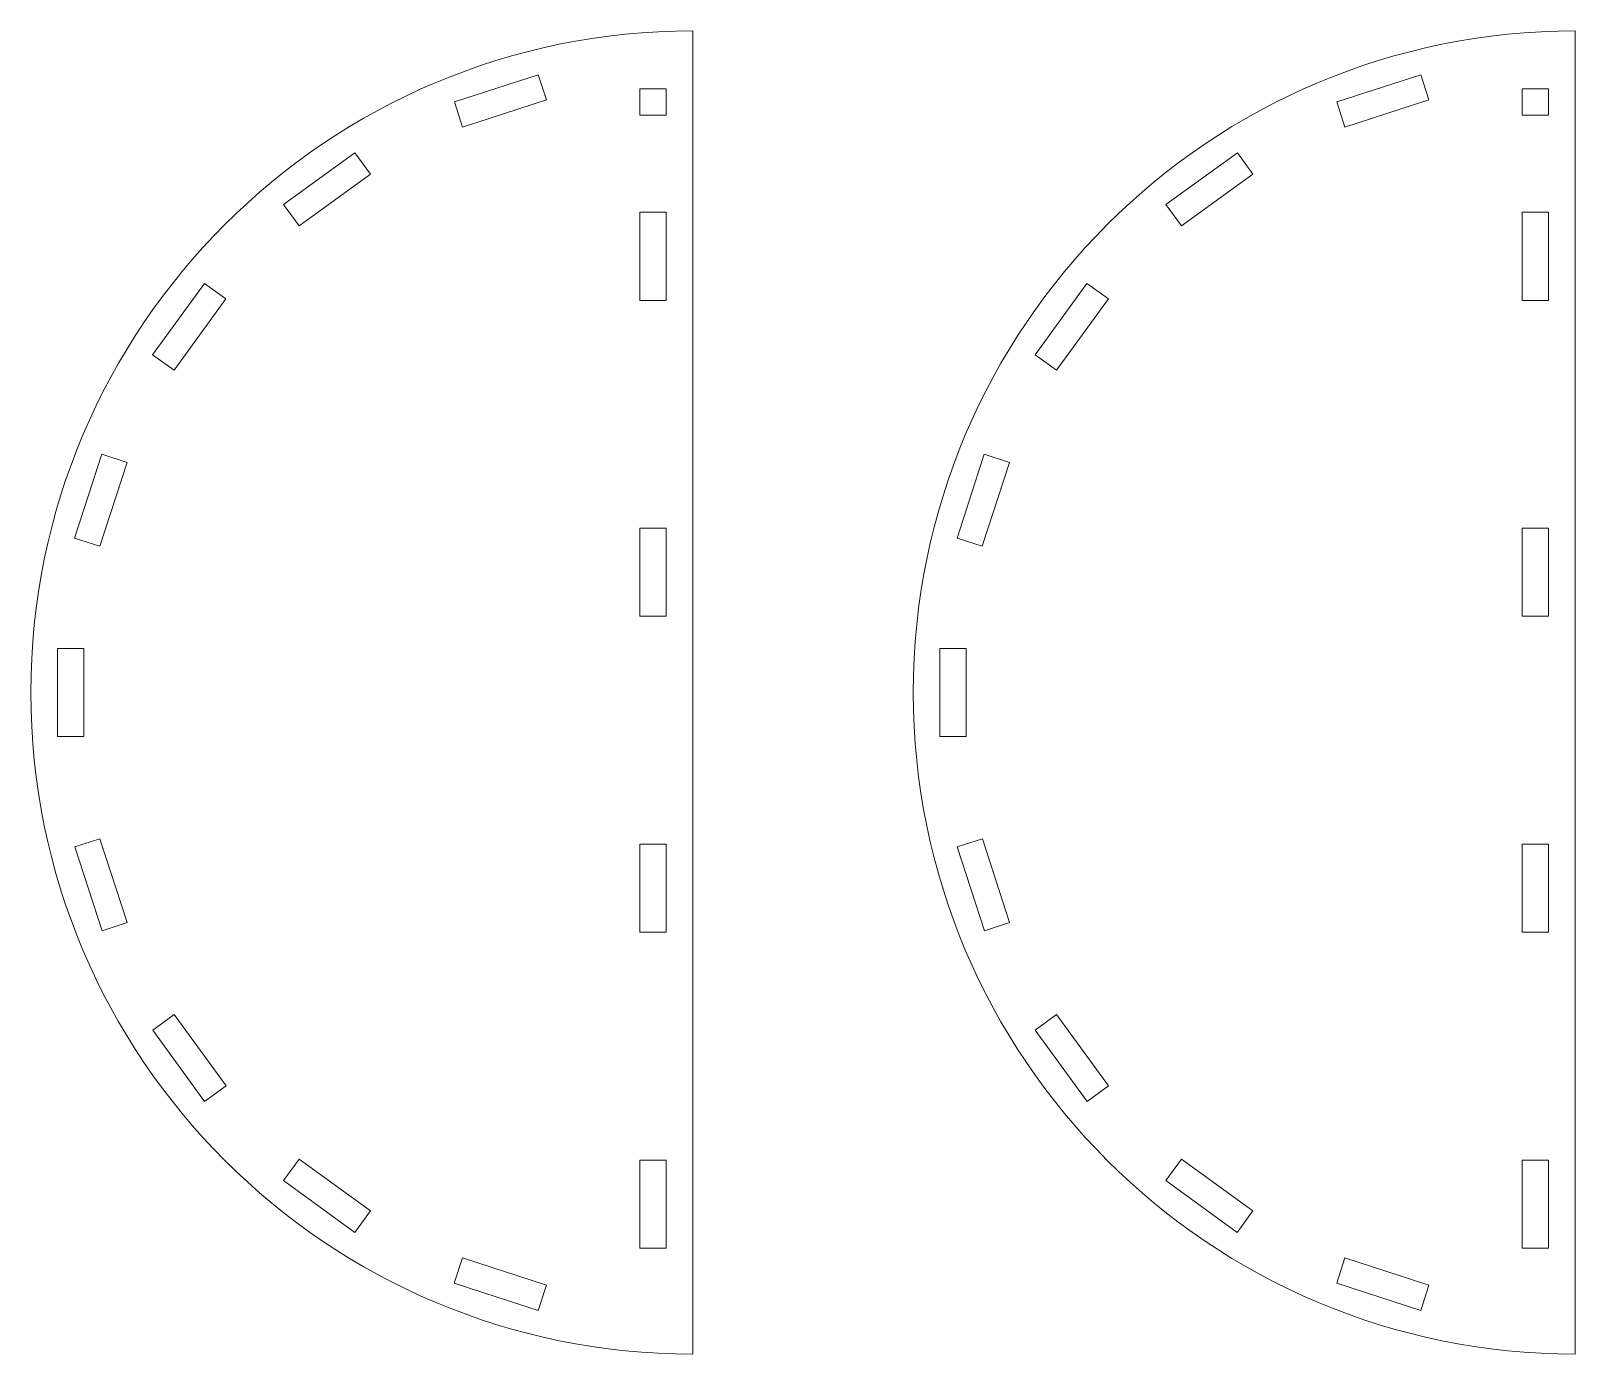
# Model space of a CAD drawing. Header units: millimetres. Extents: x -271 to 347, y -302 to 286.
# Drawn here: x -162.5 to 12.5, y -58.5 to 91.5 of the extents above; entities that cross this region are included whole.
import ezdxf

# ---------------------------------------------------------------- set-up
doc = ezdxf.new("R2010")
doc.units = ezdxf.units.MM
doc.header["$MEASUREMENT"] = 0
doc.layers.add('layer 1', color=7, linetype='Continuous')

msp = doc.modelspace()

# ---------------------------------------------------------------- linework, layer by layer
at = {"layer": 'layer 1', "color": 250, "lineweight": 20}
for points, knots in [([(-87.5146, 91.5013), (-87.5146, 91.5013), (-87.5146, -58.4987), (-87.5146, -58.4987), (-87.5146, -58.4987), (-128.9359, -58.4987), (-162.5146, -24.92), (-162.5146, 16.5013), (-162.5146, 16.5013), (-162.5146, 57.9226), (-128.9359, 91.5013), (-87.5146, 91.5013)], [0, 0, 0, 0, 0.25, 0.25, 0.25, 0.25, 0.5, 0.5, 0.5, 0.5, 1, 1, 1, 1]), ([(12.4899, 91.5013), (12.4899, 91.5013), (12.4899, -58.4987), (12.4899, -58.4987), (12.4899, -58.4987), (-28.9314, -58.4987), (-62.5101, -24.92), (-62.5101, 16.5013), (-62.5101, 16.5013), (-62.5101, 57.9226), (-28.9314, 91.5013), (12.4899, 91.5013)], [0, 0, 0, 0, 0.25, 0.25, 0.25, 0.25, 0.5, 0.5, 0.5, 0.5, 1, 1, 1, 1]), ([(-105.011, 86.5297), (-105.011, 86.5297), (-104.0839, 83.6765), (-104.0839, 83.6765), (-104.0839, 83.6765), (-104.0839, 83.6765), (-113.5944, 80.5863), (-113.5944, 80.5863), (-113.5944, 80.5863), (-113.5944, 80.5863), (-114.5215, 83.4395), (-114.5215, 83.4395), (-114.5215, 83.4395), (-114.5215, 83.4395), (-105.011, 86.5297), (-105.011, 86.5297)], [0, 0, 0, 0, 0.2, 0.2, 0.2, 0.2, 0.4, 0.4, 0.4, 0.4, 0.6, 0.6, 0.6, 0.6, 1, 1, 1, 1]), ([(-5.0065, 86.5297), (-5.0065, 86.5297), (-4.0794, 83.6765), (-4.0794, 83.6765), (-4.0794, 83.6765), (-4.0794, 83.6765), (-13.5899, 80.5863), (-13.5899, 80.5863), (-13.5899, 80.5863), (-13.5899, 80.5863), (-14.517, 83.4395), (-14.517, 83.4395), (-14.517, 83.4395), (-14.517, 83.4395), (-5.0065, 86.5297), (-5.0065, 86.5297)], [0, 0, 0, 0, 0.2, 0.2, 0.2, 0.2, 0.4, 0.4, 0.4, 0.4, 0.6, 0.6, 0.6, 0.6, 1, 1, 1, 1]), ([(-93.5146, 84.9363), (-93.5146, 84.9363), (-90.5146, 84.9363), (-90.5146, 84.9363), (-90.5146, 84.9363), (-90.5146, 84.9363), (-90.5146, 81.9363), (-90.5146, 81.9363), (-90.5146, 81.9363), (-90.5146, 81.9363), (-93.5146, 81.9363), (-93.5146, 81.9363), (-93.5146, 81.9363), (-93.5146, 81.9363), (-93.5146, 84.9363), (-93.5146, 84.9363)], [0, 0, 0, 0, 0.2, 0.2, 0.2, 0.2, 0.4, 0.4, 0.4, 0.4, 0.6, 0.6, 0.6, 0.6, 1, 1, 1, 1]), ([(6.4899, 84.9363), (6.4899, 84.9363), (9.4899, 84.9363), (9.4899, 84.9363), (9.4899, 84.9363), (9.4899, 84.9363), (9.4899, 81.9363), (9.4899, 81.9363), (9.4899, 81.9363), (9.4899, 81.9363), (6.4899, 81.9363), (6.4899, 81.9363), (6.4899, 81.9363), (6.4899, 81.9363), (6.4899, 84.9363), (6.4899, 84.9363)], [0, 0, 0, 0, 0.2, 0.2, 0.2, 0.2, 0.4, 0.4, 0.4, 0.4, 0.6, 0.6, 0.6, 0.6, 1, 1, 1, 1]), ([(-125.7898, 77.6891), (-125.7898, 77.6891), (-124.0265, 75.2621), (-124.0265, 75.2621), (-124.0265, 75.2621), (-124.0265, 75.2621), (-132.1166, 69.3843), (-132.1166, 69.3843), (-132.1166, 69.3843), (-132.1166, 69.3843), (-133.8799, 71.8113), (-133.8799, 71.8113), (-133.8799, 71.8113), (-133.8799, 71.8113), (-125.7898, 77.6891), (-125.7898, 77.6891)], [0, 0, 0, 0, 0.2, 0.2, 0.2, 0.2, 0.4, 0.4, 0.4, 0.4, 0.6, 0.6, 0.6, 0.6, 1, 1, 1, 1]), ([(-25.7853, 77.6891), (-25.7853, 77.6891), (-24.022, 75.2621), (-24.022, 75.2621), (-24.022, 75.2621), (-24.022, 75.2621), (-32.1121, 69.3843), (-32.1121, 69.3843), (-32.1121, 69.3843), (-32.1121, 69.3843), (-33.8754, 71.8113), (-33.8754, 71.8113), (-33.8754, 71.8113), (-33.8754, 71.8113), (-25.7853, 77.6891), (-25.7853, 77.6891)], [0, 0, 0, 0, 0.2, 0.2, 0.2, 0.2, 0.4, 0.4, 0.4, 0.4, 0.6, 0.6, 0.6, 0.6, 1, 1, 1, 1]), ([(-93.5146, 70.9559), (-93.5146, 70.9559), (-90.5146, 70.9559), (-90.5146, 70.9559), (-90.5146, 70.9559), (-90.5146, 70.9559), (-90.5146, 60.9559), (-90.5146, 60.9559), (-90.5146, 60.9559), (-90.5146, 60.9559), (-93.5146, 60.9559), (-93.5146, 60.9559), (-93.5146, 60.9559), (-93.5146, 60.9559), (-93.5146, 70.9559), (-93.5146, 70.9559)], [0, 0, 0, 0, 0.2, 0.2, 0.2, 0.2, 0.4, 0.4, 0.4, 0.4, 0.6, 0.6, 0.6, 0.6, 1, 1, 1, 1]), ([(6.4899, 70.9559), (6.4899, 70.9559), (9.4899, 70.9559), (9.4899, 70.9559), (9.4899, 70.9559), (9.4899, 70.9559), (9.4899, 60.9559), (9.4899, 60.9559), (9.4899, 60.9559), (9.4899, 60.9559), (6.4899, 60.9559), (6.4899, 60.9559), (6.4899, 60.9559), (6.4899, 60.9559), (6.4899, 70.9559), (6.4899, 70.9559)], [0, 0, 0, 0, 0.2, 0.2, 0.2, 0.2, 0.4, 0.4, 0.4, 0.4, 0.6, 0.6, 0.6, 0.6, 1, 1, 1, 1]), ([(-142.8382, 62.8766), (-142.8382, 62.8766), (-140.4112, 61.1133), (-140.4112, 61.1133), (-140.4112, 61.1133), (-140.4112, 61.1133), (-146.289, 53.0232), (-146.289, 53.0232), (-146.289, 53.0232), (-146.289, 53.0232), (-148.716, 54.7865), (-148.716, 54.7865), (-148.716, 54.7865), (-148.716, 54.7865), (-142.8382, 62.8766), (-142.8382, 62.8766)], [0, 0, 0, 0, 0.2, 0.2, 0.2, 0.2, 0.4, 0.4, 0.4, 0.4, 0.6, 0.6, 0.6, 0.6, 1, 1, 1, 1]), ([(-42.8337, 62.8766), (-42.8337, 62.8766), (-40.4067, 61.1133), (-40.4067, 61.1133), (-40.4067, 61.1133), (-40.4067, 61.1133), (-46.2845, 53.0232), (-46.2845, 53.0232), (-46.2845, 53.0232), (-46.2845, 53.0232), (-48.7115, 54.7865), (-48.7115, 54.7865), (-48.7115, 54.7865), (-48.7115, 54.7865), (-42.8337, 62.8766), (-42.8337, 62.8766)], [0, 0, 0, 0, 0.2, 0.2, 0.2, 0.2, 0.4, 0.4, 0.4, 0.4, 0.6, 0.6, 0.6, 0.6, 1, 1, 1, 1]), ([(-154.4688, 43.5133), (-154.4688, 43.5133), (-151.6156, 42.5862), (-151.6156, 42.5862), (-151.6156, 42.5862), (-151.6156, 42.5862), (-154.7058, 33.0757), (-154.7058, 33.0757), (-154.7058, 33.0757), (-154.7058, 33.0757), (-157.559, 34.0028), (-157.559, 34.0028), (-157.559, 34.0028), (-157.559, 34.0028), (-154.4688, 43.5133), (-154.4688, 43.5133)], [0, 0, 0, 0, 0.2, 0.2, 0.2, 0.2, 0.4, 0.4, 0.4, 0.4, 0.6, 0.6, 0.6, 0.6, 1, 1, 1, 1]), ([(-54.4643, 43.5133), (-54.4643, 43.5133), (-51.6111, 42.5862), (-51.6111, 42.5862), (-51.6111, 42.5862), (-51.6111, 42.5862), (-54.7013, 33.0757), (-54.7013, 33.0757), (-54.7013, 33.0757), (-54.7013, 33.0757), (-57.5545, 34.0028), (-57.5545, 34.0028), (-57.5545, 34.0028), (-57.5545, 34.0028), (-54.4643, 43.5133), (-54.4643, 43.5133)], [0, 0, 0, 0, 0.2, 0.2, 0.2, 0.2, 0.4, 0.4, 0.4, 0.4, 0.6, 0.6, 0.6, 0.6, 1, 1, 1, 1]), ([(-93.5146, 35.1373), (-93.5146, 35.1373), (-90.5146, 35.1373), (-90.5146, 35.1373), (-90.5146, 35.1373), (-90.5146, 35.1373), (-90.5146, 25.1373), (-90.5146, 25.1373), (-90.5146, 25.1373), (-90.5146, 25.1373), (-93.5146, 25.1373), (-93.5146, 25.1373), (-93.5146, 25.1373), (-93.5146, 25.1373), (-93.5146, 35.1373), (-93.5146, 35.1373)], [0, 0, 0, 0, 0.2, 0.2, 0.2, 0.2, 0.4, 0.4, 0.4, 0.4, 0.6, 0.6, 0.6, 0.6, 1, 1, 1, 1]), ([(6.4899, 35.1373), (6.4899, 35.1373), (9.4899, 35.1373), (9.4899, 35.1373), (9.4899, 35.1373), (9.4899, 35.1373), (9.4899, 25.1373), (9.4899, 25.1373), (9.4899, 25.1373), (9.4899, 25.1373), (6.4899, 25.1373), (6.4899, 25.1373), (6.4899, 25.1373), (6.4899, 25.1373), (6.4899, 35.1373), (6.4899, 35.1373)], [0, 0, 0, 0, 0.2, 0.2, 0.2, 0.2, 0.4, 0.4, 0.4, 0.4, 0.6, 0.6, 0.6, 0.6, 1, 1, 1, 1]), ([(-159.5146, 21.5013), (-159.5146, 21.5013), (-156.5146, 21.5013), (-156.5146, 21.5013), (-156.5146, 21.5013), (-156.5146, 21.5013), (-156.5146, 11.5013), (-156.5146, 11.5013), (-156.5146, 11.5013), (-156.5146, 11.5013), (-159.5146, 11.5013), (-159.5146, 11.5013), (-159.5146, 11.5013), (-159.5146, 11.5013), (-159.5146, 21.5013), (-159.5146, 21.5013)], [0, 0, 0, 0, 0.2, 0.2, 0.2, 0.2, 0.4, 0.4, 0.4, 0.4, 0.6, 0.6, 0.6, 0.6, 1, 1, 1, 1]), ([(-59.5101, 21.5013), (-59.5101, 21.5013), (-56.5101, 21.5013), (-56.5101, 21.5013), (-56.5101, 21.5013), (-56.5101, 21.5013), (-56.5101, 11.5013), (-56.5101, 11.5013), (-56.5101, 11.5013), (-56.5101, 11.5013), (-59.5101, 11.5013), (-59.5101, 11.5013), (-59.5101, 11.5013), (-59.5101, 11.5013), (-59.5101, 21.5013), (-59.5101, 21.5013)], [0, 0, 0, 0, 0.2, 0.2, 0.2, 0.2, 0.4, 0.4, 0.4, 0.4, 0.6, 0.6, 0.6, 0.6, 1, 1, 1, 1]), ([(-157.543, -0.9951), (-157.543, -0.9951), (-154.6898, -0.068), (-154.6898, -0.068), (-154.6898, -0.068), (-154.6898, -0.068), (-151.5996, -9.5785), (-151.5996, -9.5785), (-151.5996, -9.5785), (-151.5996, -9.5785), (-154.4528, -10.5056), (-154.4528, -10.5056), (-154.4528, -10.5056), (-154.4528, -10.5056), (-157.543, -0.9951), (-157.543, -0.9951)], [0, 0, 0, 0, 0.2, 0.2, 0.2, 0.2, 0.4, 0.4, 0.4, 0.4, 0.6, 0.6, 0.6, 0.6, 1, 1, 1, 1]), ([(-93.5146, -0.6813), (-93.5146, -0.6813), (-90.5146, -0.6813), (-90.5146, -0.6813), (-90.5146, -0.6813), (-90.5146, -0.6813), (-90.5146, -10.6813), (-90.5146, -10.6813), (-90.5146, -10.6813), (-90.5146, -10.6813), (-93.5146, -10.6813), (-93.5146, -10.6813), (-93.5146, -10.6813), (-93.5146, -10.6813), (-93.5146, -0.6813), (-93.5146, -0.6813)], [0, 0, 0, 0, 0.2, 0.2, 0.2, 0.2, 0.4, 0.4, 0.4, 0.4, 0.6, 0.6, 0.6, 0.6, 1, 1, 1, 1]), ([(-57.5385, -0.9951), (-57.5385, -0.9951), (-54.6853, -0.068), (-54.6853, -0.068), (-54.6853, -0.068), (-54.6853, -0.068), (-51.5951, -9.5785), (-51.5951, -9.5785), (-51.5951, -9.5785), (-51.5951, -9.5785), (-54.4483, -10.5056), (-54.4483, -10.5056), (-54.4483, -10.5056), (-54.4483, -10.5056), (-57.5385, -0.9951), (-57.5385, -0.9951)], [0, 0, 0, 0, 0.2, 0.2, 0.2, 0.2, 0.4, 0.4, 0.4, 0.4, 0.6, 0.6, 0.6, 0.6, 1, 1, 1, 1]), ([(6.4899, -0.6813), (6.4899, -0.6813), (9.4899, -0.6813), (9.4899, -0.6813), (9.4899, -0.6813), (9.4899, -0.6813), (9.4899, -10.6813), (9.4899, -10.6813), (9.4899, -10.6813), (9.4899, -10.6813), (6.4899, -10.6813), (6.4899, -10.6813), (6.4899, -10.6813), (6.4899, -10.6813), (6.4899, -0.6813), (6.4899, -0.6813)], [0, 0, 0, 0, 0.2, 0.2, 0.2, 0.2, 0.4, 0.4, 0.4, 0.4, 0.6, 0.6, 0.6, 0.6, 1, 1, 1, 1]), ([(-148.7024, -21.7739), (-148.7024, -21.7739), (-146.2754, -20.0106), (-146.2754, -20.0106), (-146.2754, -20.0106), (-146.2754, -20.0106), (-140.3976, -28.1007), (-140.3976, -28.1007), (-140.3976, -28.1007), (-140.3976, -28.1007), (-142.8246, -29.864), (-142.8246, -29.864), (-142.8246, -29.864), (-142.8246, -29.864), (-148.7024, -21.7739), (-148.7024, -21.7739)], [0, 0, 0, 0, 0.2, 0.2, 0.2, 0.2, 0.4, 0.4, 0.4, 0.4, 0.6, 0.6, 0.6, 0.6, 1, 1, 1, 1]), ([(-48.6979, -21.7739), (-48.6979, -21.7739), (-46.2709, -20.0106), (-46.2709, -20.0106), (-46.2709, -20.0106), (-46.2709, -20.0106), (-40.3931, -28.1007), (-40.3931, -28.1007), (-40.3931, -28.1007), (-40.3931, -28.1007), (-42.8201, -29.864), (-42.8201, -29.864), (-42.8201, -29.864), (-42.8201, -29.864), (-48.6979, -21.7739), (-48.6979, -21.7739)], [0, 0, 0, 0, 0.2, 0.2, 0.2, 0.2, 0.4, 0.4, 0.4, 0.4, 0.6, 0.6, 0.6, 0.6, 1, 1, 1, 1]), ([(-133.8899, -38.8223), (-133.8899, -38.8223), (-132.1266, -36.3953), (-132.1266, -36.3953), (-132.1266, -36.3953), (-132.1266, -36.3953), (-124.0365, -42.2731), (-124.0365, -42.2731), (-124.0365, -42.2731), (-124.0365, -42.2731), (-125.7998, -44.7001), (-125.7998, -44.7001), (-125.7998, -44.7001), (-125.7998, -44.7001), (-133.8899, -38.8223), (-133.8899, -38.8223)], [0, 0, 0, 0, 0.2, 0.2, 0.2, 0.2, 0.4, 0.4, 0.4, 0.4, 0.6, 0.6, 0.6, 0.6, 1, 1, 1, 1]), ([(-93.5146, -36.4999), (-93.5146, -36.4999), (-90.5146, -36.4999), (-90.5146, -36.4999), (-90.5146, -36.4999), (-90.5146, -36.4999), (-90.5146, -46.4999), (-90.5146, -46.4999), (-90.5146, -46.4999), (-90.5146, -46.4999), (-93.5146, -46.4999), (-93.5146, -46.4999), (-93.5146, -46.4999), (-93.5146, -46.4999), (-93.5146, -36.4999), (-93.5146, -36.4999)], [0, 0, 0, 0, 0.2, 0.2, 0.2, 0.2, 0.4, 0.4, 0.4, 0.4, 0.6, 0.6, 0.6, 0.6, 1, 1, 1, 1]), ([(-33.8854, -38.8223), (-33.8854, -38.8223), (-32.1221, -36.3953), (-32.1221, -36.3953), (-32.1221, -36.3953), (-32.1221, -36.3953), (-24.032, -42.2731), (-24.032, -42.2731), (-24.032, -42.2731), (-24.032, -42.2731), (-25.7953, -44.7001), (-25.7953, -44.7001), (-25.7953, -44.7001), (-25.7953, -44.7001), (-33.8854, -38.8223), (-33.8854, -38.8223)], [0, 0, 0, 0, 0.2, 0.2, 0.2, 0.2, 0.4, 0.4, 0.4, 0.4, 0.6, 0.6, 0.6, 0.6, 1, 1, 1, 1]), ([(6.4899, -36.4999), (6.4899, -36.4999), (9.4899, -36.4999), (9.4899, -36.4999), (9.4899, -36.4999), (9.4899, -36.4999), (9.4899, -46.4999), (9.4899, -46.4999), (9.4899, -46.4999), (9.4899, -46.4999), (6.4899, -46.4999), (6.4899, -46.4999), (6.4899, -46.4999), (6.4899, -46.4999), (6.4899, -36.4999), (6.4899, -36.4999)], [0, 0, 0, 0, 0.2, 0.2, 0.2, 0.2, 0.4, 0.4, 0.4, 0.4, 0.6, 0.6, 0.6, 0.6, 1, 1, 1, 1]), ([(-114.5266, -50.4529), (-114.5266, -50.4529), (-113.5995, -47.5997), (-113.5995, -47.5997), (-113.5995, -47.5997), (-113.5995, -47.5997), (-104.089, -50.6899), (-104.089, -50.6899), (-104.089, -50.6899), (-104.089, -50.6899), (-105.0161, -53.5431), (-105.0161, -53.5431), (-105.0161, -53.5431), (-105.0161, -53.5431), (-114.5266, -50.4529), (-114.5266, -50.4529)], [0, 0, 0, 0, 0.2, 0.2, 0.2, 0.2, 0.4, 0.4, 0.4, 0.4, 0.6, 0.6, 0.6, 0.6, 1, 1, 1, 1]), ([(-14.5221, -50.4529), (-14.5221, -50.4529), (-13.595, -47.5997), (-13.595, -47.5997), (-13.595, -47.5997), (-13.595, -47.5997), (-4.0845, -50.6899), (-4.0845, -50.6899), (-4.0845, -50.6899), (-4.0845, -50.6899), (-5.0116, -53.5431), (-5.0116, -53.5431), (-5.0116, -53.5431), (-5.0116, -53.5431), (-14.5221, -50.4529), (-14.5221, -50.4529)], [0, 0, 0, 0, 0.2, 0.2, 0.2, 0.2, 0.4, 0.4, 0.4, 0.4, 0.6, 0.6, 0.6, 0.6, 1, 1, 1, 1])]:
    msp.add_open_spline(points, degree=3, knots=knots, dxfattribs=at)

doc.saveas('drawing.dxf')
